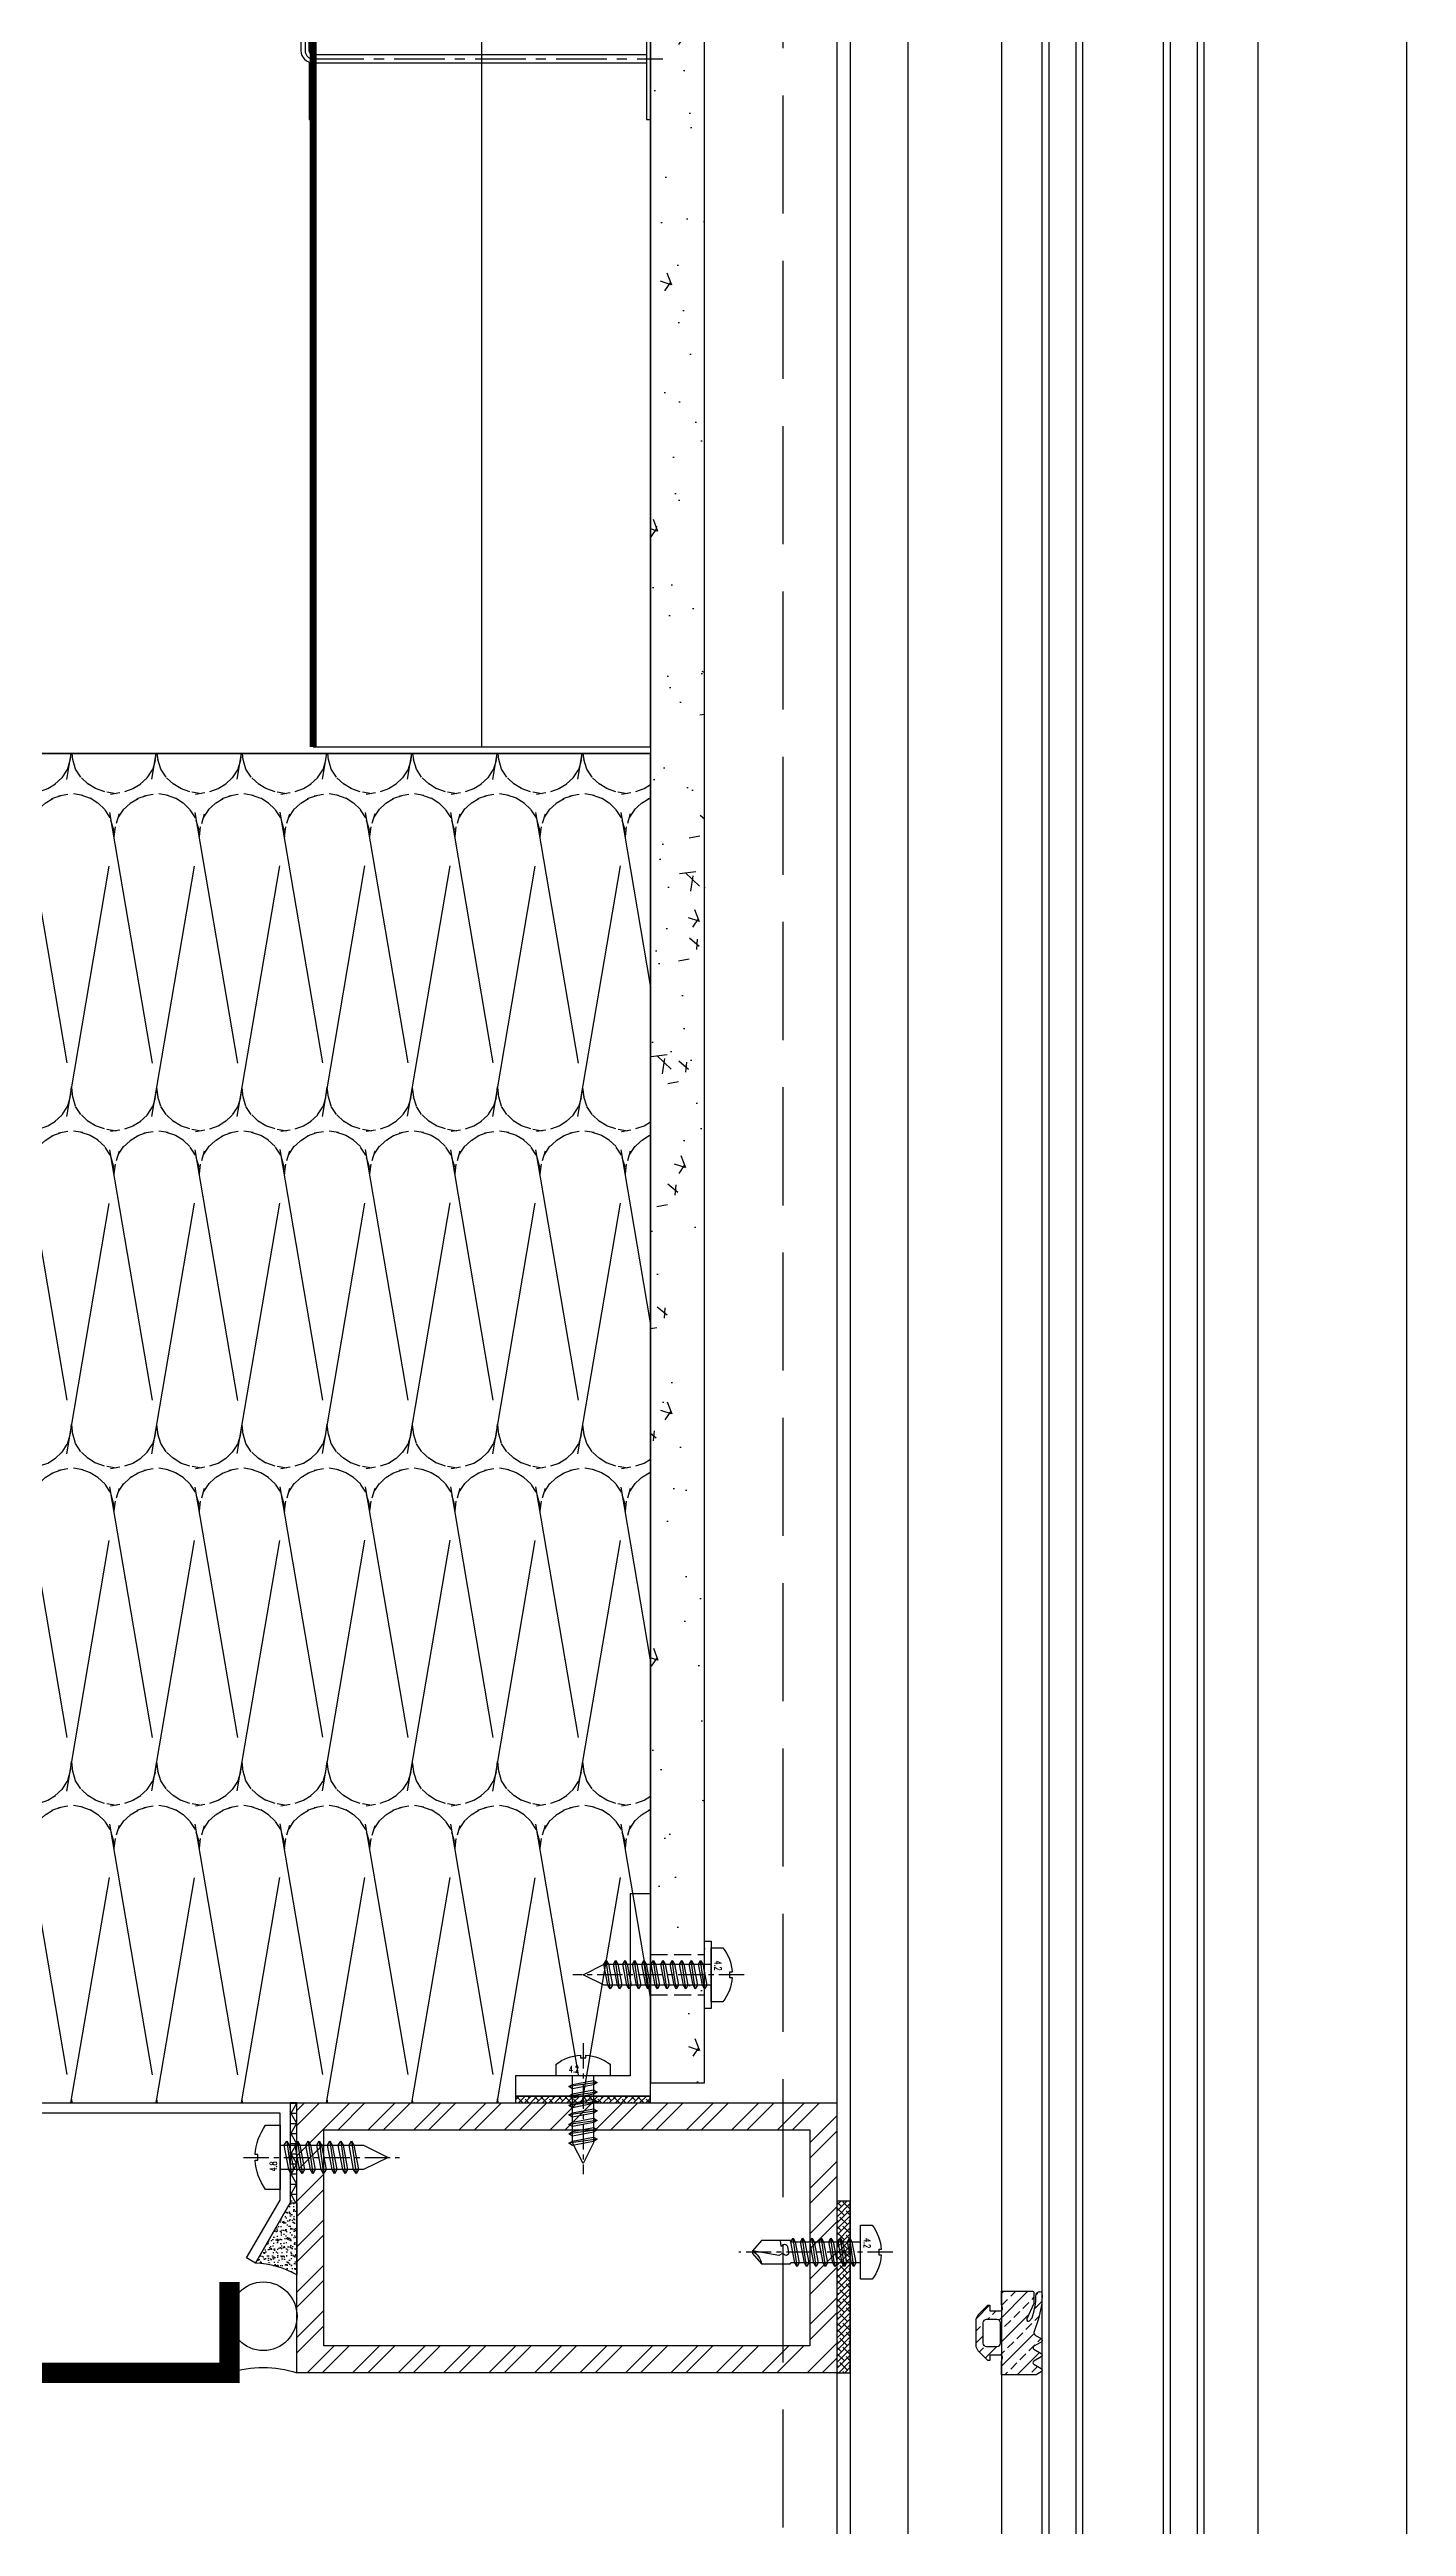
# Model space of a CAD drawing. Extents: x 220580 to 2027826, y -309201 to 71987.
# Drawn here: x 404677.1 to 404878.2, y -212291.7 to -211924.6 of the extents above; entities that cross this region are included whole.
import ezdxf
from ezdxf.enums import TextEntityAlignment as Align

# ---------------------------------------------------------------- set-up
doc = ezdxf.new("R2010")
doc.units = 0
for name, pattern in [('CENTER', [2, 1.25, -0.25, 0.25, -0.25]), ('ZN-CENTER', [2, 1.25, -0.25, 0.25, -0.25]), ('ZN-DASH', [0.35, 0.25, -0.1])]:
    doc.linetypes.add(name, pattern=pattern)
for name, color, linetype in [('!ZN1-填充-8', 8, 'Continuous'), ('!ZN3-不锈钢板幕墙-7', 7, 'Continuous'), ('!ZN3-其它材质幕墙-60', 60, 'Continuous'), ('!ZN3-玻璃幕墙-4', 4, 'Continuous'), ('!ZN3-铝板幕墙-3', 3, 'Continuous'), ('!ZN4-辅助材料-1', 1, 'Continuous'), ('!ZN4-配件-11', 11, 'Continuous'), ('!ZN5-钢材投影-40', 40, 'Continuous'), ('!ZN5-铝材投影-112', 112, 'Continuous'), ('!ZN5-铝材断面-6', 6, 'Continuous'), ('!ZN6-虚线-8', 8, 'ZN-DASH'), ('11紧固件', 11, 'Continuous'), ('2钢材断面', 2, 'Continuous'), ('A_Hatch', 8, 'Continuous'), ('BM', 8, '保温棉'), ('Fill', 8, 'Continuous'), ('pj', 4, 'Continuous'), ('TC', 130, 'Continuous'), ('user', 7, 'Continuous')]:
    doc.layers.add(name, color=color, linetype=linetype)
doc.styles.add('DHTEXT-1', font='ROMANS.shx', dxfattribs={"width": 0.7, "bigfont": 'CHINESE.shx'})
doc.linetypes.add('保温棉', pattern='A,0.006248399999999999,-6.2484,[134,ltypeshp.shx,S=6.2484,R=0,X=-6.2484,Y=0],-12.4968,[134,ltypeshp.shx,S=6.2484,R=180,X=6.2484,Y=0],-6.2484', length=24.9998484)

# ---------------------------------------------------------------- blocks, each defined once
blk = doc.blocks.new('*U281')
at = {"layer": '!ZN1-填充-8'}
for p, q in [((-23, -8.000001027907274), (-23.00000000001455, -968.0852176075241)), ((-19.00000102947524, -7.999999998435669), (-19.00000102947524, -968.0852165780561)), ((-4.999999091349309, -7.999999998435669), (-4.999999091363861, -968.0852165780561)), ((-1.000000120824552, -8.000001027907274), (-1.000000120839104, -968.0852176075241))]:
    blk.add_line(p, q, dxfattribs=at)
at = {"layer": '!ZN3-玻璃幕墙-4'}
for points in [[(-24.00000000001455, -968.0852176075241), (-24, -9.000001027907274), (-23, -8.000001027907274), (-19, -8.000001027907274), (-18, -9.000001027907274), (-18.00000000001455, -968.0852176075241)], [(-6.000000000014552, -968.0852176075241), (-6, -9.000001027903636), (-5, -8.000001027903636), (-1, -8.000001027903636), (0, -9.000001027903636), (-1.455191522836685e-11, -968.0852176075241)]]:
    blk.add_lwpolyline(points, dxfattribs=at)
at = {"layer": '!ZN5-钢材投影-40', "ltscale": 0.3}
blk.add_line((-54.39999999999418, 1581.043944397796), (-54.39999999999418, -968.0852176075241), dxfattribs=at)
at = {"layer": '!ZN5-铝材投影-112'}
for p, q in [((7.999997113627614, 1581.043944397796), (7.999997113627614, -968.0852176075241)), ((30.0000000448199, 1581.043944397796), (30.0000000448199, -968.0852176075241)), ((-52.40170605068852, -39.99999999995634), (-52.40170605068852, -968.0852176075241)), ((-43.9017349172791, -39.99999999995634), (-43.9017349172791, -968.0852176075241)), ((-30.00001585268183, -39.99999999995634), (-30.00001585268183, -968.0852176075241))]:
    blk.add_line(p, q, dxfattribs=at)
at = {"layer": '!ZN6-虚线-8', "color": 8, "linetype": 'ZN-DASH', "ltscale": 70}
blk.add_line((-62.39999999999418, 1581.043944397796), (-62.39999999999418, -968.0852176075241), dxfattribs=at)
blk = doc.blocks.new('6mm-三元乙丙胶条')
at = {"layer": 'TC'}
h = blk.add_hatch(dxfattribs=at)
h.set_pattern_fill('ANSI33', color=256, scale=0.4, angle=-90.00000000000004, style=0)
h.set_pattern_definition([(135.0000000000001, (20798.42023389944, -134095.8060885775), (-1.796051224213831, -1.79605122421383), []), (135.0000000000001, (20798.42023389944, -134094.0100365775), (-1.796051224213831, -1.79605122421383), [1.27, -0.6350000000000003])])
edge = h.paths.add_edge_path()
edge.add_arc((-0.745076895222304, 6.386234905352341), 12.38623490536398, 262.69500523028023, 272.19432173296764, ccw=False)
edge.add_line((-2.319999999599531, -5.8994654143753), (-4.109999979846179, -5.499465415370651))
edge.add_line((-4.109999979846179, -5.499465415370651), (-5.96404643979622, -4.827709463948849))
edge.add_arc((-6.134370825564469, -5.297804777299652), 0.5000000000217216, 70.08359434308407, 149.7886770612677)
edge.add_line((-6.566458514076658, -5.046209408785216), (-7.04074917291291, -5.860752043954562))
edge.add_arc((-7.300001786030069, -5.709794822855877), 0.3000000000165205, 210.0413632733605, 329.7886770638607, ccw=False)
edge.add_line((-7.55970105068991, -5.859982345456955), (-8.177149431314318, -4.79231115913717))
edge.add_arc((-8.393565485203878, -4.917467427976081), 0.2500000000216133, 30.04136327355922, 149.4440354559437)
edge.add_line((-8.60884873609757, -4.790372495364863), (-9.240860070451161, -5.860922295076307))
edge.add_arc((-9.499199971475214, -5.708408375953974), 0.2999999999786183, 210.1243179614262, 329.44403545307654, ccw=False)
edge.add_line((-9.758681517618243, -5.858971742010907), (-10.38901352399261, -4.772654878324829))
edge.add_arc((-10.60524814580688, -4.898124350070254), 0.2500000000224706, 30.12431796436568, 149.9586367271408)
edge.add_line((-10.82166419969871, -4.772968081233556), (-11.45029963756678, -5.859983554459176))
edge.add_arc((-11.70999890221035, -5.709796031883248), 0.2999999999898467, 210.1600616409289, 329.95863672924213, ccw=False)
edge.add_line((-11.9693864696892, -5.860521244874688), (-12.40000000689178, -5.119465414056322))
edge.add_line((-12.40000000689178, -5.119465414056322), (-12.40000000689178, -1.000589691102505e-07))
edge.add_line((-12.40000000689178, -1.000589691e-07), (-10.39999999920837, -1.000589691e-07))
edge.add_line((-10.39999999920837, -1.000589691e-07), (-9.87762080912944, -0.1399230935203377))
edge.add_arc((-9.79999998555727, 0.149861322457539), 0.2999999999927683, 255.0049212649136, 359.9999999993134)
edge.add_line((-9.4999999855645, 0.149861322453944), (-9.4999999855645, 1.750000001251464))
edge.add_line((-9.4999999855645, 1.750000001251464), (-10.29999999445863, 1.750000001251464))
edge.add_line((-10.29999999445863, 1.750000001251464), (-10.29999999445863, 2.050000000948784))
edge.add_line((-10.29999999445863, 2.050000000948784), (-8.869999990565702, 3.480000001203734))
edge.add_line((-8.869999990565702, 3.480000001203734), (-8.269999991171062, 3.74999999985448))
edge.add_line((-8.269999991171062, 3.74999999985448), (-4.119999997783451, 3.74999999985448))
edge.add_line((-4.119999997783451, 3.74999999985448), (-3.509999980451539, 3.459999999904539))
edge.add_line((-3.509999980451539, 3.459999999904539), (-2.099999983329325, 2.050000000948784))
edge.add_line((-2.099999983329325, 2.050000000948784), (-2.099999983329325, 1.750000001251464))
edge.add_line((-2.099999983329325, 1.750000001251464), (-2.899999992223456, 1.750000001251464))
edge.add_line((-2.899999992223456, 1.750000001251464), (-2.899999992223456, 0.1498614225711208))
edge.add_arc((-2.599999992229339, 0.149861422576473), 0.299999999994117, 180.0000000010222, 284.9950787347508)
edge.add_line((-2.522379168658517, -0.1399229934031609), (-1.99999997857958, 0))
edge.add_line((-1.99999997857958, 0), (0, 0))
edge.add_line((0, 0), (0, -4.609465414629084))
edge.add_arc((-0.2000000000116419, -4.609465414629085), 0.2000000000116419, -89.99999999999989, 2.8421709430404007e-13, ccw=False)
edge.add_line((-0.2000000000116415, -4.809465414640727), (-1.606748173886444, -4.809465414611622))
edge.add_arc((-1.606748173887518, -4.309465414737891), 0.4999999998737312, 245.9871411366934, 270.00000000012307, ccw=False)
edge.add_line((-1.81021900352789, -4.766192490089451), (-4.112712766509503, -3.740436975553166))
edge.add_arc((-4.214448181364903, -3.968800513279118), 0.2499999999970247, 65.98714113400072, 228.3664604132158)
edge.add_line((-4.380539141886401, -4.15565284222248), (-3.960000001825392, -4.529465414409059))
edge.add_arc((-0.5656029263480411, 5.15181643489628), 10.25910082569122, 250.6785976544065, 266.6225631868518)
edge.add_line((-1.170000003185123, -5.089465414814184), (-0.6609639512607828, -5.099646135146031))
edge.add_arc((-0.6729615511026317, -5.699526171137601), 0.5999999999860098, -4.085612229769708, 88.8542372456493, ccw=False)
edge.add_line((-0.0744863278232515, -5.742274353600805), (-0.0789891159511171, -5.805313458113233))
edge.add_arc((-0.2784808570646497, -5.791064063953294), 0.200000000016085, 272.19432173134965, 355.9143877690644, ccw=False)
edge = h.paths.add_edge_path(flags=16)
edge.add_arc((-4.699999995762481, 2.24999999962165), 0.5, 0, 90)
edge.add_line((-4.699999995762481, 2.74999999962165), (-7.699999982025473, 2.749999999650754))
edge.add_arc((-7.699999982025743, 2.249999999651025), 0.4999999999997282, 89.99999999996906, 180.0000000000311)
edge.add_line((-8.199999982025473, 2.249999999650754), (-8.199999982025473, 0.6499999998486601))
edge.add_arc((-7.699999982025473, 0.6499999998486596), 0.5, 179.9999999999999, 269.9999999999999)
edge.add_line((-7.699999982025473, 0.1499999998486601), (-4.699999995762481, 0.1499999998486601))
edge.add_arc((-4.699999995762197, 0.6499999998483759), 0.4999999999997158, 269.9999999999674, 360.0000000000326)
edge.add_line((-4.199999995762481, 0.6499999998486601), (-4.199999995762481, 2.24999999962165))
at = {"layer": 'pj'}
blk.add_lwpolyline([(-0.2708231029682793, -5.990917370974784, -0.0414723397604974), (-2.319999999599531, -5.8994654143753), (-4.109999979846179, -5.499465415370651), (-5.96404643979622, -4.827709463948849, 0.3625136257486336), (-6.566458514076658, -5.046209408785216), (-7.04074917291291, -5.860752043954562, -0.5758811350073855), (-7.55970105068991, -5.859982345456955), (-8.177149431314318, -4.79231115913717, 0.5738803703476393), (-8.60884873609757, -4.790372495364863), (-9.240860070451161, -5.860922295076307, -0.5733993053234177), (-9.758681517618243, -5.858971742010907), (-10.38901352399261, -4.772654878324829, 0.5763867767966784), (-10.82166419969871, -4.772968081233556), (-11.45029963756678, -5.859983554459176, -0.5761790205714215), (-11.9693864696892, -5.860521244874688), (-12.40000000689178, -5.119465414056322), (-12.40000000689178, -1.000589691e-07), (-10.39999999920837, -1.000589691e-07), (-9.87762080912944, -0.1399230935203377, 0.4931187311537985), (-9.4999999855645, 0.149861322453944), (-9.4999999855645, 1.750000001251464), (-10.29999999445863, 1.750000001251464), (-10.29999999445863, 2.050000000948784), (-8.869999990565702, 3.480000001203734), (-8.269999991171062, 3.74999999985448), (-4.119999997783451, 3.74999999985448), (-3.509999980451539, 3.459999999904539), (-2.099999983329325, 2.050000000948784), (-2.099999983329325, 1.750000001251464), (-2.899999992223456, 1.750000001251464), (-2.899999992223456, 0.1498614225711208, 0.4931187311501577), (-2.522379168658517, -0.1399229934031609), (-1.99999997857958, 0), (0, 0), (0, -4.609465414629084, -0.4142135623730951), (-0.2000000000116415, -4.809465414640727), (-1.606748173886444, -4.809465414611622, -0.1051609627890827), (-1.81021900352789, -4.766192490089451), (-4.112712766509503, -3.740436975553166, 0.8569471462484527), (-4.380539141886401, -4.15565284222248), (-3.960000001825392, -4.529465414409059, 0.0696811241218355), (-1.170000003185123, -5.089465414814184), (-0.6609639512607828, -5.099646135146031, -0.4293230392878252), (-0.0744863278232515, -5.742274353600805), (-0.0789891159511171, -5.805313458113233, -0.3824632673023371), (-0.2708231015712954, -5.990917407150844)], format="xyb", dxfattribs=at)
blk.add_lwpolyline([(-4.199999995762481, 2.24999999962165, 0.4142135623730951), (-4.699999995762481, 2.74999999962165), (-7.699999982025473, 2.749999999650754, 0.4142135623734122), (-8.199999982025473, 2.249999999650754), (-8.199999982025473, 0.6499999998486601, 0.4142135623730951), (-7.699999982025473, 0.1499999998486601), (-4.699999995762481, 0.1499999998486601, 0.414213562373428), (-4.199999995762481, 0.6499999998486601)], format="xyb", close=True, dxfattribs=at)
blk = doc.blocks.new('20250828110936')
at = {"layer": 'A_Hatch'}
h = blk.add_hatch(dxfattribs=at)
h.set_pattern_fill('ANSI32', color=256)
h.set_pattern_definition([(45, (-80.55500636567012, 0), (-3.367596045400933, 3.367596045400933), []), (45, (-78.3099413656746, 0), (-3.367596045400933, 3.367596045400933), [])])
h.paths.add_polyline_path([(0, 40), (-80, 40), (-80, 0), (0, 0)])
h.paths.add_polyline_path([(-4, 36), (-4, 4), (-76, 4), (-76, 36)], flags=16)
at = {"layer": '2钢材断面'}
for points in [[(-80, 40), (0, 40), (0, 0), (-80, 0)], [(-76, 36), (-4, 36), (-4, 4), (-76, 4)]]:
    blk.add_lwpolyline(points, close=True, dxfattribs=at)
blk = doc.blocks.new('*U285')
at = {"color": 0, "linetype": 'CENTER', "ltscale": 3}
blk.add_line((-4.793777829273322, 2.913225216616411e-13), (18, -6.394884621840901e-15), dxfattribs=at)
at = {"linetype": 'ByBlock', "ltscale": 10}
for p, q in [((0, 1.550000000000024), (10.26653098098048, 1.549999999999775)), ((0.9859588387780631, 2.110000000000021), (1.57904116122194, -2.110000000000007)), ((2.385958838778063, 2.110000000000013), (2.97904116122194, -2.110000000000014)), ((3.785958838778063, 2.110000000000006), (4.37904116122194, -2.110000000000022)), ((5.185958838778062, 2.109999999999999), (5.779041161221939, -2.110000000000029)), ((6.585958838778063, 2.109999999999991), (7.17904116122194, -2.110000000000037)), ((7.985958838778063, 2.109999999999983), (8.57904116122194, -2.110000000000044)), ((9.385958838778063, 2.109999999999975), (9.97904116122194, -2.110000000000052)), ((10.26653098098048, -1.550000000000217), (0, -1.549999999999945))]:
    blk.add_line(p, q, dxfattribs=at)
blk.add_lwpolyline([(-3.087680633323398, 0.4000000000000909, -0.1514667514007003), (-1.723475382979757, 4), (0, 4), (0, -4), (-1.723475382979757, -4, -0.1514667514007005), (-3.087680633323398, -0.4000000000000892), (-2.699999999999932, -0.3999999999999773), (-2.699999999999932, 0.4000000000000341)], format="xyb", close=True, dxfattribs=at)
for points in [[(1.255725010475717, -1.549999999999976), (0.6626426880318403, 1.550000000000018), (0.9859588387779494, 2.109999999999935), (1.309274989524115, 1.550000000000018), (1.902357311968163, -1.549999999999976), (1.57904116122194, -2.10999999999995)], [(2.655725010475717, -1.549999999999983), (2.06264268803184, 1.550000000000011), (2.385958838777949, 2.109999999999928), (2.709274989524115, 1.550000000000011), (3.302357311968163, -1.549999999999983), (2.97904116122194, -2.109999999999957)], [(4.055725010475717, -1.549999999999991), (3.46264268803184, 1.550000000000003), (3.785958838777949, 2.10999999999992), (4.109274989524115, 1.550000000000003), (4.702357311968163, -1.549999999999991), (4.37904116122194, -2.109999999999965)], [(5.455725010475716, -1.549999999999998), (4.86264268803184, 1.549999999999996), (5.185958838777949, 2.109999999999913), (5.509274989524115, 1.549999999999996), (6.102357311968162, -1.549999999999998), (5.779041161221939, -2.109999999999972)], [(6.855725010475717, -1.550000000000006), (6.26264268803184, 1.549999999999988), (6.585958838777949, 2.109999999999905), (6.909274989524115, 1.549999999999988), (7.502357311968162, -1.550000000000006), (7.17904116122194, -2.10999999999998)], [(8.255725010475718, -1.550000000000013), (7.66264268803184, 1.549999999999981), (7.985958838777949, 2.109999999999898), (8.309274989524116, 1.549999999999981), (8.902357311968164, -1.550000000000013), (8.57904116122194, -2.109999999999987)], [(9.655725010475717, -1.550000000000021), (9.06264268803184, 1.549999999999973), (9.385958838777949, 2.10999999999989), (9.709274989524115, 1.549999999999973), (10.30235731196816, -1.550000000000021), (9.97904116122194, -2.109999999999995)]]:
    blk.add_lwpolyline(points, close=True, dxfattribs=at)
for points in [[(10.26653098098048, -1.55, -0.414213562373095), (10.38395522340473, -1.667424242424249), (10.38395522340473, -1.726136363636771), (14.64482176281634, -1.726136363636771), (15.9999999999994, -0.1948217628174002), (15.9999999999994, 0.1948217628174238), (14.6448217628156, 1.726136363637534), (10.38395522340473, 1.726136363637932), (10.38395522340473, 1.667424242424216, -0.414213562373095), (10.26653098098048, 1.549999999999966)], [(11.9208473223949, -1.726136363636771), (11.80430973296651, -0.8890824877731115), (11.41067326572917, -1.132928086946651, -0.5304615897786895), (10.821757728626, -0.8693511515041786), (10.65548024539029, 0.07365531618229441, -0.6513157956771675), (11.14879112615775, 0.4044761775147213), (11.54048701920387, 0.1567861275003797), (12.11053252572676, 0.4912756395922434), (15.9999999999994, -0.1948217628174002, -0.2012259957209903), (14.6448217628156, 1.726136363637534)]]:
    blk.add_lwpolyline(points, format="xyb", dxfattribs=at)
at = {"layer": 'Defpoints', "color": 0, "ltscale": 10, "style": 'DHTEXT-1', "width": 0.7}
blk.add_text('4.2', height=1, rotation=90, dxfattribs=at).set_placement((-0.4943080637851551, -1.360906739296141), align=Align.CENTER)
blk = doc.blocks.new('20250828111521')
at = {"layer": 'Fill', "ltscale": 50}
h = blk.add_hatch(dxfattribs=at)
h.set_pattern_fill('ANSI38', color=256, scale=0.4, style=0)
h.set_pattern_definition([(45, (0, 0), (-0.4490128060534577, 0.4490128060534577), []), (135, (0, 0), (-1.347038418160373, 0.4490128060534578), [1.5875, -0.9525000000000001])])
h.paths.add_polyline_path([(1.998293949305662, 0), (1.998293949305662, 25.45583444154181), (0, 25.45583444154181), (0, 0)])
at = {"layer": '11紧固件', "ltscale": 50}
blk.add_lwpolyline([(1.998293949305662, 0), (1.998293949320214, 25.45583444154181), (1.455191522836685e-11, 25.45583444154181), (0, 0), (1.998293949305662, 0)], dxfattribs=at)
at = {"layer": '!ZN4-配件-11', "color": 1, "rotation": 180}
blk.add_blockref('*U285', (3.49829394929111, 17.85970507280217), dxfattribs=at)
at = {"ltscale": 50}
blk.add_blockref('20250828110936', (0, 3.92901711165905e-10), dxfattribs=at)
at = {"layer": 'user', "ltscale": 4, "rotation": 90.00000000000001}
blk.add_blockref('6mm-三元乙丙胶条', (24.39998731134983, 12.09999676781081), dxfattribs=at)
blk = doc.blocks.new('*U1909')
at = {"linetype": 'ByBlock', "ltscale": 15}
blk.add_lwpolyline([(0.599999999627471, 0.599999999627471), (0.599999999627471, 50.00000000000342, -0.414213562373095), (1.199999999254942, 50.5999999996309), (10.93635668896604, 50.5999999996309), (14.33912577864248, 51.19999999925837), (10.93635668896604, 51.79999999888584), (1.199999999254942, 51.79999999888584, 0.414213562373095), (-0.599999999627471, 50.00000000000342), (-0.599999999627471, 0.599999999627471)], format="xyb", dxfattribs=at)
for points in [[(-0.4970562745584175, 50.5999999996309), (-8.999999994412065, 50.5999999996309), (-8.999999994412065, 50.00000000000342), (-0.599999999627471, 50.00000000000342)], [(0.599999999627471, 50.00000000000342), (8.999999994412065, 50.00000000000342), (8.999999994412065, 50.5999999996309), (1.199999999254942, 50.5999999996309)]]:
    blk.add_lwpolyline(points, dxfattribs=at)
at = {"color": 0, "linetype": 'ZN-CENTER', "ltscale": 6}
blk.add_lwpolyline([(16.10812437337995, 51.19999999925837), (1.199999999254942, 51.19999999925837, 0.4142135623730951), (0, 50.00000000000342), (0, -1.813810506033718)], format="xyb", dxfattribs=at)
at = {"linetype": 'ByBlock', "ltscale": 15}
blk.add_lwpolyline([(-8.999999994412065, 0.599999999627471), (-8.999999994412065, 0), (8.999999994412065, 0), (8.999999994412065, 0.599999999627471)], close=True, dxfattribs=at)
blk = doc.blocks.new('*U2091')
at = {"color": 0, "linetype": 'CENTER', "ltscale": 3}
blk.add_line((-4.851510917911964, 2.913225216616411e-13), (14.54315256367451, -8.526512829121202e-15), dxfattribs=at)
at = {"linetype": 'ByBlock', "ltscale": 10}
for p, q in [((0, 1.550000000000024), (9.895000016689004, 1.549999999999739)), ((0.9859588387780631, 2.110000000000021), (1.57904116122194, -2.110000000000007)), ((2.385958838778063, 2.109999999999977), (2.97904116122194, -2.110000000000051)), ((3.785958838778063, 2.109999999999933), (4.37904116122194, -2.110000000000094)), ((5.185958838778062, 2.109999999999889), (5.779041161221939, -2.110000000000138)), ((6.585958838778063, 2.109999999999845), (7.17904116122194, -2.110000000000182)), ((7.985958838778063, 2.109999999999801), (8.57904116122194, -2.110000000000226)), ((9.385958838778063, 2.109999999999757), (9.97904116122194, -2.11000000000027)), ((9.895000016689004, 1.549999999999739), (13, -2.927436071331612e-13)), ((9.895000016689004, -1.550000000000255), (0, -1.549999999999945)), ((13, -2.927436071331612e-13), (9.895000016689004, -1.550000000000255))]:
    blk.add_line(p, q, dxfattribs=at)
blk.add_lwpolyline([(-3.087680633323398, 0.4000000000000909, -0.1514667514007003), (-1.723475382979757, 4), (0, 4), (0, -4), (-1.723475382979757, -4, -0.1514667514007005), (-3.087680633323398, -0.4000000000000892), (-2.699999999999932, -0.3999999999999773), (-2.699999999999932, 0.4000000000000341)], format="xyb", close=True, dxfattribs=at)
for points in [[(1.255725010475717, -1.549999999999976), (0.6626426880318403, 1.550000000000018), (0.9859588387779494, 2.109999999999935), (1.309274989524115, 1.550000000000018), (1.902357311968163, -1.549999999999976), (1.57904116122194, -2.10999999999995)], [(2.655725010475717, -1.55000000000002), (2.06264268803184, 1.549999999999975), (2.385958838777949, 2.109999999999892), (2.709274989524115, 1.549999999999975), (3.302357311968163, -1.55000000000002), (2.97904116122194, -2.109999999999994)], [(4.055725010475717, -1.550000000000064), (3.46264268803184, 1.549999999999931), (3.785958838777949, 2.109999999999848), (4.109274989524115, 1.549999999999931), (4.702357311968163, -1.550000000000064), (4.37904116122194, -2.110000000000038)], [(5.455725010475716, -1.550000000000108), (4.86264268803184, 1.549999999999887), (5.185958838777949, 2.109999999999804), (5.509274989524115, 1.549999999999887), (6.102357311968162, -1.550000000000108), (5.779041161221939, -2.110000000000082)], [(6.855725010475717, -1.550000000000152), (6.26264268803184, 1.549999999999843), (6.585958838777949, 2.10999999999976), (6.909274989524115, 1.549999999999843), (7.502357311968162, -1.550000000000152), (7.17904116122194, -2.110000000000126)], [(8.255725010475718, -1.550000000000196), (7.66264268803184, 1.549999999999799), (7.985958838777949, 2.109999999999716), (8.309274989524116, 1.549999999999799), (8.902357311968164, -1.550000000000196), (8.57904116122194, -2.11000000000017)], [(9.655725010475717, -1.55000000000024), (9.06264268803184, 1.549999999999755), (9.385958838777949, 2.109999999999672), (9.709274989524115, 1.549999999999755), (10.30235731196816, -1.55000000000024), (9.97904116122194, -2.110000000000213)]]:
    blk.add_lwpolyline(points, close=True, dxfattribs=at)
at = {"layer": 'Defpoints', "color": 0, "ltscale": 10, "style": 'DHTEXT-1', "width": 0.7}
blk.add_text('4.2', height=1, rotation=90, dxfattribs=at).set_placement((-0.4943080637851551, -1.360906739295894), align=Align.CENTER)
blk = doc.blocks.new('*U2090')
at = {"color": 0, "linetype": 'CENTER', "ltscale": 3}
blk.add_line((-4.851510917911964, 2.913225216616411e-13), (20.54315256367451, -4.2632564145606e-15), dxfattribs=at)
at = {"linetype": 'ByBlock', "ltscale": 10}
for p, q in [((0, 1.550000000000024), (15.895000016689, 1.549999999999744)), ((0.9859588387780631, 2.110000000000021), (1.57904116122194, -2.110000000000007)), ((2.385958838778063, 2.109999999999994), (2.97904116122194, -2.110000000000034)), ((3.785958838778063, 2.109999999999967), (4.37904116122194, -2.110000000000061)), ((5.185958838778062, 2.10999999999994), (5.779041161221939, -2.110000000000087)), ((6.585958838778063, 2.109999999999913), (7.17904116122194, -2.110000000000114)), ((7.985958838778063, 2.109999999999886), (8.57904116122194, -2.110000000000142)), ((9.385958838778063, 2.109999999999859), (9.97904116122194, -2.110000000000168)), ((10.78595883877806, 2.109999999999832), (11.37904116122194, -2.110000000000196)), ((12.18595883877806, 2.109999999999805), (12.77904116122194, -2.110000000000222)), ((13.58595883877806, 2.109999999999778), (14.17904116122194, -2.110000000000249)), ((14.98595883877806, 2.109999999999751), (15.57904116122194, -2.110000000000277)), ((15.895000016689, 1.549999999999744), (19, -2.884803507186006e-13)), ((15.895000016689, -1.550000000000251), (0, -1.549999999999945)), ((19, -2.884803507186006e-13), (15.895000016689, -1.550000000000251))]:
    blk.add_line(p, q, dxfattribs=at)
blk.add_lwpolyline([(-3.087680633323398, 0.4000000000000909, -0.1514667514007003), (-1.723475382979757, 4), (0, 4), (0, -4), (-1.723475382979757, -4, -0.1514667514007005), (-3.087680633323398, -0.4000000000000892), (-2.699999999999932, -0.3999999999999773), (-2.699999999999932, 0.4000000000000341)], format="xyb", close=True, dxfattribs=at)
for points in [[(1.255725010475717, -1.549999999999976), (0.6626426880318403, 1.550000000000018), (0.9859588387779494, 2.109999999999935), (1.309274989524115, 1.550000000000018), (1.902357311968163, -1.549999999999976), (1.57904116122194, -2.10999999999995)], [(2.655725010475717, -1.550000000000003), (2.06264268803184, 1.549999999999991), (2.385958838777949, 2.109999999999908), (2.709274989524115, 1.549999999999991), (3.302357311968163, -1.550000000000003), (2.97904116122194, -2.109999999999977)], [(4.055725010475717, -1.55000000000003), (3.46264268803184, 1.549999999999965), (3.785958838777949, 2.109999999999881), (4.109274989524115, 1.549999999999965), (4.702357311968163, -1.55000000000003), (4.37904116122194, -2.110000000000004)], [(5.455725010475716, -1.550000000000057), (4.86264268803184, 1.549999999999937), (5.185958838777949, 2.109999999999855), (5.509274989524115, 1.549999999999937), (6.102357311968162, -1.550000000000057), (5.779041161221939, -2.110000000000031)], [(6.855725010475717, -1.550000000000084), (6.26264268803184, 1.549999999999911), (6.585958838777949, 2.109999999999828), (6.909274989524115, 1.549999999999911), (7.502357311968162, -1.550000000000084), (7.17904116122194, -2.110000000000058)], [(8.255725010475718, -1.550000000000111), (7.66264268803184, 1.549999999999883), (7.985958838777949, 2.1099999999998), (8.309274989524116, 1.549999999999883), (8.902357311968164, -1.550000000000111), (8.57904116122194, -2.110000000000085)], [(9.655725010475717, -1.550000000000138), (9.06264268803184, 1.549999999999857), (9.385958838777949, 2.109999999999774), (9.709274989524115, 1.549999999999857), (10.30235731196816, -1.550000000000138), (9.97904116122194, -2.110000000000111)], [(11.05572501047572, -1.550000000000165), (10.46264268803184, 1.54999999999983), (10.78595883877795, 2.109999999999746), (11.10927498952411, 1.54999999999983), (11.70235731196816, -1.550000000000165), (11.37904116122194, -2.110000000000139)], [(12.45572501047572, -1.550000000000192), (11.86264268803184, 1.549999999999803), (12.18595883877795, 2.10999999999972), (12.50927498952412, 1.549999999999803), (13.10235731196816, -1.550000000000192), (12.77904116122194, -2.110000000000166)], [(13.85572501047572, -1.550000000000219), (13.26264268803184, 1.549999999999776), (13.58595883877795, 2.109999999999693), (13.90927498952411, 1.549999999999776), (14.50235731196816, -1.550000000000219), (14.17904116122194, -2.110000000000193)], [(15.25572501047572, -1.550000000000246), (14.66264268803184, 1.549999999999749), (14.98595883877795, 2.109999999999665), (15.30927498952412, 1.549999999999749), (15.90235731196816, -1.550000000000246), (15.57904116122194, -2.11000000000022)]]:
    blk.add_lwpolyline(points, close=True, dxfattribs=at)
at = {"layer": 'Defpoints', "color": 0, "ltscale": 10, "style": 'DHTEXT-1', "width": 0.7}
blk.add_text('4.2', height=1, rotation=90, dxfattribs=at).set_placement((-0.4943080637851551, -1.360906739295894), align=Align.CENTER)
blk = doc.blocks.new('*U1912')
at = {"linetype": 'ByBlock', "ltscale": 10}
blk.add_lwpolyline([(0, -5), (1, -5), (1, 5), (0, 5)], close=True, dxfattribs=at)
blk = doc.blocks.new('*U291')
at = {"layer": '!ZN1-填充-8', "ltscale": 10}
h = blk.add_hatch(dxfattribs=at)
h.set_pattern_fill('AR-CONC', color=8, scale=10)
h.set_pattern_definition([(49.99999999999999, (102.612569630171, 0), (18.2184668996004, -1.593908553890308), [1.905, -20.955]), (355, (102.612569630171, 0), (-3.524282597566698, 19.105664288218), [1.524, -16.764]), (100.451, (104.130769630171, -0.132825), (14.69425016659592, 17.51166878202919), [1.619, -17.809]), (46.18420000000002, (102.612569630171, 5.08), (27.10790408921299, -4.204232793272713), [2.857499999999999, -31.43249999999999]), (96.6356, (104.871559630171, 4.729649999999999), (23.74042344662372, 24.74255558900492), [2.4285, -26.7135]), (351.1840000000001, (102.612569630171, 5.08), (23.74046058139339, 24.74251178605977), [2.286, -25.146]), (21, (105.152569630171, 3.81), (15.16148798353833, -10.22655185167625), [1.905, -20.955]), (326.0000000000001, (105.152569630171, 3.81), (6.180202834764708, 18.41879661223193), [1.524, -16.764]), (71.4514, (106.416019630171, 2.95779), (21.34164907701244, 8.192285771605745), [1.619, -17.809]), (37.50000000000001, (102.612569630171, 0), (0.308860325059182, 8.455503887315311), [0, -16.5608, 0, -17.018, 0, -16.8275]), (7.499999999999999, (102.612569630171, 0), (6.681966251030574, 10.01805748181195), [0, -9.7028, 0, -16.1798, 0, -6.4135]), (327.5, (96.94836963017104, 0), (13.55905951668714, -0.5728743992673435), [0, -6.35, 0, -19.812, 0, -26.289]), (317.5, (94.40836963017102, 0), (14.81291813860181, 2.542649103333303), [0, -8.255, 0, -13.1572, 0, -18.669])])
edge = h.paths.add_edge_path()
edge.add_line((309.8424054912753, 8), (0, 8))
edge.add_line((0, 8), (0, 0))
edge.add_line((0, 0), (309.8424054912753, 0))
at = {"layer": '!ZN1-填充-8', "const_width": 1}
blk.add_lwpolyline([(198.0000000009787, 58), (309.8424054912753, 58)], dxfattribs=at)
at = {"layer": '!ZN3-其它材质幕墙-60', "ltscale": 20}
blk.add_lwpolyline([(309.8424054912753, 8), (0, 8), (0, 0), (309.8424054912753, 0)], dxfattribs=at)
at = {"layer": '!ZN5-铝材投影-112'}
blk.add_lwpolyline([(-2, 8), (28, 8), (28, 11), (1, 11), (1, 28), (-2, 28)], close=True, dxfattribs=at)
at = {"layer": '!ZN6-虚线-8', "color": 8, "linetype": 'ZN-DASH', "ltscale": 10}
for p, q in [((12.99999999999996, 8), (12.99999999999996, 0)), ((18.99999999999996, 8), (18.99999999999996, 0))]:
    blk.add_line(p, q, dxfattribs=at)
at = {"layer": 'BM'}
blk.add_line((198.0000000009787, 33), (309.8424054912753, 33), dxfattribs=at)
at = {"layer": 'Defpoints', "color": 8}
blk.add_lwpolyline([(309.8424054912753, 58), (198.0000000009787, 58), (198.0000000009787, 8), (309.8424054912753, 8)], dxfattribs=at)
at = {"layer": '!ZN4-配件-11', "color": 1}
blk.add_blockref('*U1909', (300, 8), dxfattribs=at)
for name, p, rotation in [('*U2091', (1, 18), 180), ('*U2090', (16.00000000000005, -1), 89.99999999999997)]:
    blk.add_blockref(name, p, dxfattribs=dict(at, rotation=rotation))
at = {"layer": '!ZN4-配件-11', "extrusion": (0, 0, -1), "zscale": -1, "rotation": 270}
blk.add_blockref('*U1912', (-15.99999999999976, -8.881784197001252e-16), dxfattribs=at)
blk = doc.blocks.new('*U2096')
at = {"color": 0, "linetype": 'CENTER', "ltscale": 3}
blk.add_line((-5.42402482348062, 2.951201566112061e-13), (17.70672576295199, 2.948752353404415e-13), dxfattribs=at)
at = {"linetype": 'ByBlock', "ltscale": 10}
for p, q in [((0, 1.7899998674459), (12.38000001907299, 1.790001397150355)), ((0.980701996714231, 2.400000000000386), (1.655298003285623, -2.399999999999796)), ((2.580701996714217, 2.400000210272508), (3.255298003285609, -2.399999789727674)), ((4.180701996714204, 2.40000042054463), (4.855298003285595, -2.399999579455552)), ((5.780701996714191, 2.400000630816753), (6.455298003285582, -2.399999369183429)), ((7.380701996714176, 2.400000841088874), (8.055298003285568, -2.399999158911307)), ((8.980701996714163, 2.400001051360997), (9.655298003285555, -2.399998948639185)), ((10.58070199671415, 2.400001261633119), (11.25529800328554, -2.399998738367063)), ((12.38000001907299, 1.790001397150355), (16, 1.626980552060786e-06)), ((16, 1.626980552060786e-06), (12.38000001907299, -1.789998580962678)), ((12.38000001907299, -1.789998580962678), (0, -1.790000231097598))]:
    blk.add_line(p, q, dxfattribs=at)
blk.add_lwpolyline([(-3.299999999999955, 0.4000000000003876), (-3.689993742175107, 0.3999999999999488, -0.1474780726293994), (-2.137196594791703, 4.750000000000297), (0, 4.750000000000293), (0, -4.749999999999703), (-2.137196594791703, -4.749999999999703, -0.1474780726293994), (-3.689993742175107, -0.3999999999993538), (-3.299999999999955, -0.3999999999995669)], format="xyb", close=True, dxfattribs=at)
for points in [[(1.303114339079855, -1.789999999999669), (0.6285183325084631, 1.790000000000258), (0.980701996714231, 2.400000000000158), (1.332885660919771, 1.790000000000258), (2.00748166749139, -1.789999999999669), (1.655298003285623, -2.399999999999796)], [(2.903114339079841, -1.789999789727547), (2.228518332508449, 1.790000210272381), (2.580701996714217, 2.400000210272281), (2.932885660919758, 1.790000210272381), (3.607481667491377, -1.789999789727547), (3.255298003285609, -2.399999789727674)], [(4.503114339079827, -1.789999579455424), (3.828518332508436, 1.790000420544503), (4.180701996714204, 2.400000420544403), (4.532885660919744, 1.790000420544503), (5.207481667491363, -1.789999579455424), (4.855298003285595, -2.399999579455552)], [(6.103114339079815, -1.789999369183302), (5.428518332508423, 1.790000630816625), (5.780701996714191, 2.400000630816525), (6.132885660919731, 1.790000630816625), (6.80748166749135, -1.789999369183302), (6.455298003285582, -2.399999369183429)], [(7.7031143390798, -1.78999915891118), (7.028518332508408, 1.790000841088747), (7.380701996714176, 2.400000841088647), (7.732885660919717, 1.790000841088747), (8.407481667491336, -1.78999915891118), (8.055298003285568, -2.399999158911307)], [(9.303114339079787, -1.789998948639058), (8.628518332508396, 1.79000105136087), (8.980701996714163, 2.400001051360769), (9.332885660919704, 1.79000105136087), (10.00748166749132, -1.789998948639058), (9.655298003285555, -2.399998948639185)], [(10.90311433907977, -1.789998738366936), (10.22851833250838, 1.790001261632992), (10.58070199671415, 2.400001261632892), (10.93288566091969, 1.790001261632992), (11.60748166749131, -1.789998738366936), (11.25529800328554, -2.399998738367063)]]:
    blk.add_lwpolyline(points, close=True, dxfattribs=at)
at = {"layer": 'Defpoints', "color": 0, "ltscale": 10, "style": 'DHTEXT-1', "width": 0.7}
blk.add_text('4.8', height=1, rotation=90, dxfattribs=at).set_placement((-0.4943080637851551, -1.360906739296144), align=Align.CENTER)
blk = doc.blocks.new('*U1916')
at = {"linetype": 'ByBlock', "ltscale": 10}
for p, q in [((-0.7999999999997556, 4.200000000000042), (-0.7999999999997556, -4.20000000000147)), ((-1.335820343228988e-12, 4.200000000000042), (-0.7999999999997556, 4.200000000000042)), ((1.335820343228988e-12, -4.199999999999935), (-1.335820343228988e-12, 4.200000000000042)), ((-1.099999999999767, 2.281819537641123), (-1.099999999999767, -2.281819537642608)), ((-0.9499999999997897, 2.326965969312877), (-0.9499999999997897, -2.326965969314362)), ((-0.7999999999997556, -4.20000000000147), (1.335820343228988e-12, -4.199999999999935))]:
    blk.add_line(p, q, dxfattribs=at)
at = {"color": 0, "linetype": 'ZN-CENTER', "ltscale": 6}
blk.add_line((43.75691669705304, 4.925789506012574e-14), (-2.334210881697629, 5.329070518200751e-14), dxfattribs=at)
at = {"linetype": 'ByBlock', "ltscale": 10}
blk.add_lwpolyline([(0, -2.522000000000165, -0.414213562373095), (0.6719999999999402, -1.849999999999969), (35.87027027027045, -1.849999999999973), (42, 4.925789506012574e-14), (35.87027027027045, 1.850000000000072), (0.6719999999999402, 1.850000000000076, -0.414213562373095), (0, 2.521999999999476)], format="xyb", dxfattribs=at)
for centre, start, end in [((-1.117211323007012, 2.610766877386478), 272.9951230191359, 344.3665125859252), ((-1.117211323007012, -2.610766877387963), 15.63348741407401, 87.00487698086415)]:
    blk.add_arc(centre, 0.329397301089755, start, end, dxfattribs=at)
at = {"layer": 'Defpoints', "color": 0, "ltscale": 10, "style": 'DHTEXT-1', "width": 0.7}
blk.add_text('3.7', height=1.125, rotation=90, dxfattribs=at).set_placement((3.092591720855712, -0.9336714974895588), align=Align.CENTER)
blk = doc.blocks.new('*U293')
at = {"layer": '!ZN1-填充-8', "ltscale": 20}
h = blk.add_hatch(dxfattribs=at)
h.set_pattern_fill('防火棉', color=256, scale=0.505)
h.set_pattern_definition([(99.64827059999992, (263.6874837055034, 6.426600407003781), (-25.2499998337009, 149.9540095495376), [37.664222393, -2598.831302999999]), (97.19770699999998, (269.9999832005034, 43.55806941400377), (-12.6249998885987, 49.98466956140777), [1.43947691165, -99.32390499999998]), (106.418857, (269.8196260865034, 44.98620284900377), (-75.7499963823328, 249.9233503514598), [1.4888471307, -311.16904665]), (123.292959, (269.3987927700035, 46.41433628400378), (-63.12499811428338, 99.96934030710104), [1.423791177349999, -297.5723559499997]), (137.02891, (268.6172451245034, 47.60444746300378), (-50.49999978327227, 49.98466982494914), [1.3967841763, -291.92789015]), (147.989097, (267.5952213270035, 48.55653643650378), (-164.1249984290412, 99.9693411803067), [1.3470907623, -281.54196925]), (161.002609, (266.4529594030034, 49.27060315400378), (-138.8749994184182, 49.98467020773887), [1.4623894737, -305.63939765]), (170.23292, (265.0702213270034, 49.74664761550378), (-277.7499989489697, 49.98467209331709), [1.403074915849999, -293.2426525999998]), (9.76707954, (262.3047452255034, 49.74664761550378), (277.7499993494156, 49.98466986837402), [1.40307491585, -293.2426526]), (18.9973908, (260.9220072505034, 49.27060315400378), (138.8749995928976, 49.9846697229737), [1.462389473699999, -305.6393976499998]), (32.01090240000001, (259.7797452255034, 48.55653643650378), (164.124999467887, 99.96933947444012), [1.3470907623, -281.54196925]), (42.9710899, (258.7577216805034, 47.60444746300378), (50.49999987051199, 49.98466973680999), [1.3967841763, -291.92789015]), (56.70704010000001, (257.9761740855034, 46.41433628400378), (63.12499965504991, 99.96933933494022), [1.42379117735, -297.57235595]), (73.5811422, (257.5553404155035, 44.98620284900377), (75.74999985254482, 249.9233492995), [1.4888471307, -311.16904665]), (82.80229290000001, (257.3749837055034, 43.55806941400377), (12.62499977543023, 49.98466956468227), [1.43947691165, -99.323905]), (80.35172929999999, (263.6874837055034, 6.426600407003781), (25.25000007550582, 149.9540095088535), [37.66422239299997, -2598.831302999998]), (9.76707954, (257.3749837055034, 3.780087354243733e-12), (277.7499993494156, 49.98466986837402), [1.40307491585, -293.2426526]), (18.9973908, (258.7577216805034, 0.2380222358037791), (151.4999995843212, 49.984669720361), [1.462389473699999, -305.6393976499998]), (32.01090240000001, (260.1404596555034, 0.7140667124537785), (75.74999977160518, 49.9846697519425), [1.3470907623, -281.54196925]), (42.9710899, (261.2827216805035, 1.42813342490378), (50.49999987051199, 49.98466973680999), [1.3967841763, -291.92789015]), (56.70704010000001, (262.3047452255034, 2.38022237315378), (100.9999996005308, 149.9540092590557), [1.42379117735, -297.57235595]), (73.5811422, (263.0862928205034, 3.570333562253779), (12.62499990810302, 49.98466961827754), [1.4888471307, -311.16904665]), (82.80229290000001, (263.5071264905034, 4.99846698715378), (12.62499977543023, 49.98466956468227), [1.43947691165, -99.323905]), (97.19770699999998, (263.8678404155034, 4.99846698715378), (-12.6249998885987, 49.98466956140777), [1.43947691165, -99.32390499999998]), (106.418857, (264.2886740855034, 3.570333562253779), (-12.62499922956163, 49.98466978884611), [1.4888471307, -311.16904665]), (123.292959, (265.0702213270034, 2.38022237315378), (-100.9999972746069, 149.9540108261556), [1.423791177349999, -297.5723559499997]), (137.02891, (266.0922451245034, 1.42813342490378), (-164.1249992562797, 149.954009434235), [1.3967841763, -291.92789015]), (147.989097, (267.2345070485034, 0.7140667124537785), (-75.74999925619764, 49.98467053234825), [1.3470907623, -281.54196925]), (161.002609, (268.6172451245034, 0.2380222358037791), (-151.4999994098418, 49.98467024919572), [1.4623894737, -305.63939765]), (170.23292, (269.9999832005034, 3.780087354243733e-12), (-277.7499989489697, 49.98467209331709), [1.403074915849999, -293.2426525999998])])
h.paths.add_polyline_path([(0, 0), (217.9999831879251, 3.780087354243733e-12), (217.9999831879251, 200.0000000000169), (0, 200.0000000000131)])
at = {"layer": '!ZN1-填充-8'}
h = blk.add_hatch(dxfattribs=at)
h.set_pattern_fill('AR-SAND', color=256, scale=0.5, style=0)
h.set_pattern_definition([(37.50000000000001, (-29.99990702325522, -3.410605131648481e-12), (-0.03149667905480408, 0.9634118845065793), [0, -0.76, 0, -0.85, 0, -0.8125]), (7.499999999999999, (-29.99990702325522, -3.410605131648481e-12), (0.8848883526338636, 1.41107303261487), [0, -0.41, 0, -0.685, 0, -0.2625]), (327.5, (-30.614907023255, -3.410605131648481e-12), (1.557070930875748, 0.002829526768482249), [0, -0.25, 0, -0.9, 0, -1.175]), (317.5, (-30.614907023255, -3.410605131648481e-12), (1.503063302286147, 0.4388377824671246), [0, -0.125, 0, -0.59, 0, -0.675])])
edge = h.paths.add_edge_path()
edge.add_line((-48.74701920040752, 1.659827830735594e-11), (-37.4999170072515, 2.046363078989089e-12))
edge.add_line((-37.4999170072515, 2.046363078989089e-12), (-46.43863201418935, -5.160769515472339))
edge.add_ellipse((-56.6690516928611, -6.640136686631877), major_axis=(-7.309241206491246, 7.309241206491248), ratio=0.9999999999978988, start_angle=233.2282055617725, end_angle=264.9692674028663)
at = {"layer": '!ZN1-填充-8', "ltscale": 0.1}
h = blk.add_hatch(dxfattribs=at)
h.set_pattern_fill('NET3', color=256, scale=3, style=0)
h.set_pattern_definition([(7.016477563892661e-15, (165.5999831879383, -14.99999942511933), (0, 1.5), []), (59.99999999999999, (165.5999831879383, -14.99999942511933), (-1.299038105676658, 0.7500000000000002), []), (120, (165.5999831879383, -14.99999942511933), (-1.299038105676658, -0.7499999999999997), [])])
h.paths.add_polyline_path([(164.5999831879299, -14.79350313691272), (165.5999831879299, -14.79350313691272), (165.5999831879383, -1.859703863526564e-09), (164.5999831879383, -1.859703863526564e-09)])
at = {"layer": '!ZN1-填充-8'}
h = blk.add_hatch(dxfattribs=at)
h.set_pattern_fill('AR-SAND', color=256, scale=0.5, style=0)
h.set_pattern_definition([(37.50000000000001, (39.5998703038195, 7.706496287519926), (-0.03149667905480408, 0.9634118845065793), [0, -0.76, 0, -0.85, 0, -0.8125]), (7.499999999999999, (39.5998703038195, 7.706496287519926), (0.8848883526338636, 1.41107303261487), [0, -0.41, 0, -0.685, 0, -0.2625]), (327.5, (38.98487030381972, 7.706496287519926), (1.557070930875748, 0.002829526768482249), [0, -0.25, 0, -0.9, 0, -1.175]), (317.5, (38.98487030381972, 7.706496287519926), (1.503063302286147, 0.4388377824671246), [0, -0.125, 0, -0.59, 0, -0.675])])
edge = h.paths.add_edge_path()
edge.add_arc((158.6533715390615, -38.09001858149297), 14.3792900125779, 61.11204188657354, 86.8671693198166)
edge.add_line((159.4392136724629, -23.73221814384955), (164.5999831879372, -14.79350313691499))
edge.add_line((164.5999831879372, -14.79350313691499), (164.5999831879372, -14.47196410600624))
edge.add_line((164.5999831879372, -14.47196410600624), (165.5999831879226, -14.47196410600624))
edge.add_line((165.5999831879226, -14.47196410600624), (165.5999831879291, -25.50000000066318))
blk.add_lwpolyline([(0, 0), (217.9999831879251, 3.780087354243733e-12), (217.9999831879251, 200.0000000000169), (0, 200.0000000000131)], close=True, dxfattribs=at)
at = {"layer": '!ZN3-不锈钢板幕墙-7', "ltscale": 4}
blk.add_lwpolyline([(-1.5, -1.500000000000227), (-1.5, -1.499999999999545), (-37.09799321860373, -1.500000000009777), (-45.68863201419299, -6.459807621148457), (-46.43863201419299, -5.160769515471429), (-37.4999170072515, -9.777068044058979e-12), (0, 9.094947017729282e-13), (0, 0), (164.5999831879383, -6.564423730809801e-10), (164.5999831879299, -14.79350313691272), (159.4392136724683, -23.73221814385421), (158.1401755667912, -22.98221814385489), (163.0999831879299, -14.39157934826632), (163.0999831879383, -1.50000000065667)], close=True, dxfattribs=at)
at = {"layer": '!ZN4-辅助材料-1', "ltscale": 4}
blk.add_line((0, 200.0000000000052), (217.9999831879251, 200.0000000000169), dxfattribs=at)
for points in [[(-46.43863201418935, -5.16076951546961), (-37.4999170072515, -9.777068044058979e-12), (-37.4999170072515, -9.777068044058979e-12), (-49.70641387102296, 1.20508047984913e-11, -0.1983726770642686), (-46.43863201418935, -5.160769515476886)], [(159.4392136724701, -23.73221814385239), (164.5999831879299, -14.79350313691272), (165.5999831879299, -14.79350313691272), (165.5999831879518, -25.50000000068054, 0.1128534114984326), (159.4392136724628, -23.73221814385057)]]:
    blk.add_lwpolyline(points, format="xyb", dxfattribs=at)
blk.add_lwpolyline([(164.5999831879299, -14.79350313691272), (165.5999831879299, -14.79350313691272), (165.5999831879383, -1.859703863526564e-09), (164.5999831879383, -1.859703863526564e-09)], close=True, dxfattribs=at)
at = {"layer": '!ZN4-配件-11', "color": 1, "rotation": 89.99999999999999}
blk.add_blockref('*U1916', (-30, -1.500000000008413), dxfattribs=at)
at = {"layer": '!ZN4-配件-11', "color": 1}
blk.add_blockref('*U2096', (163.0999831879383, -8.067738413579562), dxfattribs=at)
blk = doc.blocks.new('室内胶缝示意')
at = {"ltscale": 0.1}
blk.add_arc((-4.999999999869033, 15.57612454575161), 16.35896255462005, 252.2031562995401, 287.7968437004599, dxfattribs=at)
at = {"ltscale": 0.1, "extrusion": (0, 0, -1)}
blk.add_ellipse((-4.990384680597344, -8.375798344054544), major_axis=(-3.911665190393874e-10, 5.092968818538793), ratio=0.981745653301395, dxfattribs=at)
blk = doc.blocks.new('20250828132035')
at = {"layer": 'Fill', "ltscale": 50}
h = blk.add_hatch(dxfattribs=at)
h.set_pattern_fill('ANSI38', color=256, scale=0.4, style=0)
h.set_pattern_definition([(45, (497.9999832845642, 11799.99999977974), (-0.4490128060534577, 0.4490128060534577), []), (135, (497.9999832845642, 11799.99999977974), (-1.347038418160373, 0.4490128060534578), [1.5875, -0.9525000000000001])])
h.paths.add_polyline_path([(497.9999832845642, 11800.99999977974), (497.9999832845642, 11799.99999977974), (517.93496573437, 11799.99999977974), (517.93496573437, 11800.99999977974)])
at = {"color": 4, "linetype": 'ZN-DASH', "ltscale": 30, "const_width": 3}
blk.add_lwpolyline([(455.599983284832, 11773.46876673616), (455.599983284832, 11759.99999957357), (-2226.687573703937, 11759.99999957357)], dxfattribs=at)
at = {"layer": '11紧固件', "ltscale": 50}
blk.add_lwpolyline([(497.9999832845642, 11800.99999977974), (497.9999832845642, 11799.99999977974), (517.93496573437, 11799.99999977974), (517.93496573437, 11800.99999977974), (497.9999832845642, 11800.99999977974)], dxfattribs=at)
at = {"layer": '!ZN5-铝材断面-6', "ltscale": 50}
blk.add_blockref('20250828111521', (545.5999832845991, 11759.99999977933), dxfattribs=at)
at = {"ltscale": 50}
blk.add_blockref('*U281', (599.9999832845642, 12550.00000033344), dxfattribs=at)
at = {"rotation": 90}
blk.add_blockref('*U291', (525.9999832845642, 11802.99999977974), dxfattribs=at)
blk.add_blockref('*U293', (300.0000000966247, 11799.9999997816))
at = {"xscale": -1, "rotation": 180}
blk.add_blockref('室内胶缝示意', (465.5999832845991, 11759.99999977974), dxfattribs=at)
blk = doc.blocks.new('A$Cd368c47f')
at = {"ltscale": 30}
blk.add_blockref('20250828132035', (200.0000167153194, 1.213338691741228e-07), dxfattribs=at)

msp = doc.modelspace()

# ---------------------------------------------------------------- block references
at = {"layer": '!ZN3-铝板幕墙-3', "ltscale": 2000}
msp.add_blockref('A$Cd368c47f', (404048.1902592778, -224028.9690525695), dxfattribs=at)

doc.saveas('drawing.dxf')
